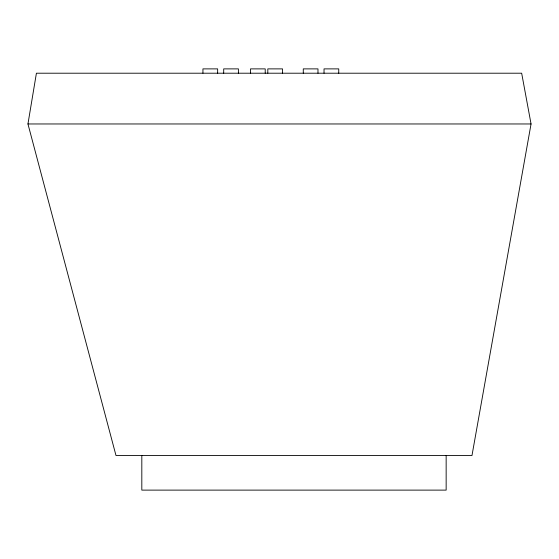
<?xml version="1.0" encoding="UTF-8"?>
<svg xmlns="http://www.w3.org/2000/svg" width="559" height="559" viewBox="0 0 559 559"><rect width="100%" height="100%" fill="white"/><g stroke="black" fill="none" stroke-linecap="round" stroke-linejoin="round"><path stroke-width="0.84" d="M27.95 123.965L36.412 73.208L521.666 73.208L531.05 123.965L471.978 455.522L115.992 455.522L27.95 123.965L531.05 123.965M446.152 455.522L446.152 490.117L141.818 490.117L141.818 455.522M338.74 73.208L338.74 68.883L324.031 68.883L324.031 73.208M317.98 73.208L317.98 68.883L303.278 68.883L303.278 73.208M282.519 73.208L282.519 68.883L267.81 68.883L267.81 73.208M265.218 73.208L265.218 68.883L250.509 68.883L250.509 73.208M238.4 73.208L238.4 68.883L223.698 68.883L223.698 73.208M217.647 73.208L217.647 68.883L202.938 68.883L202.938 73.208"/></g></svg>
